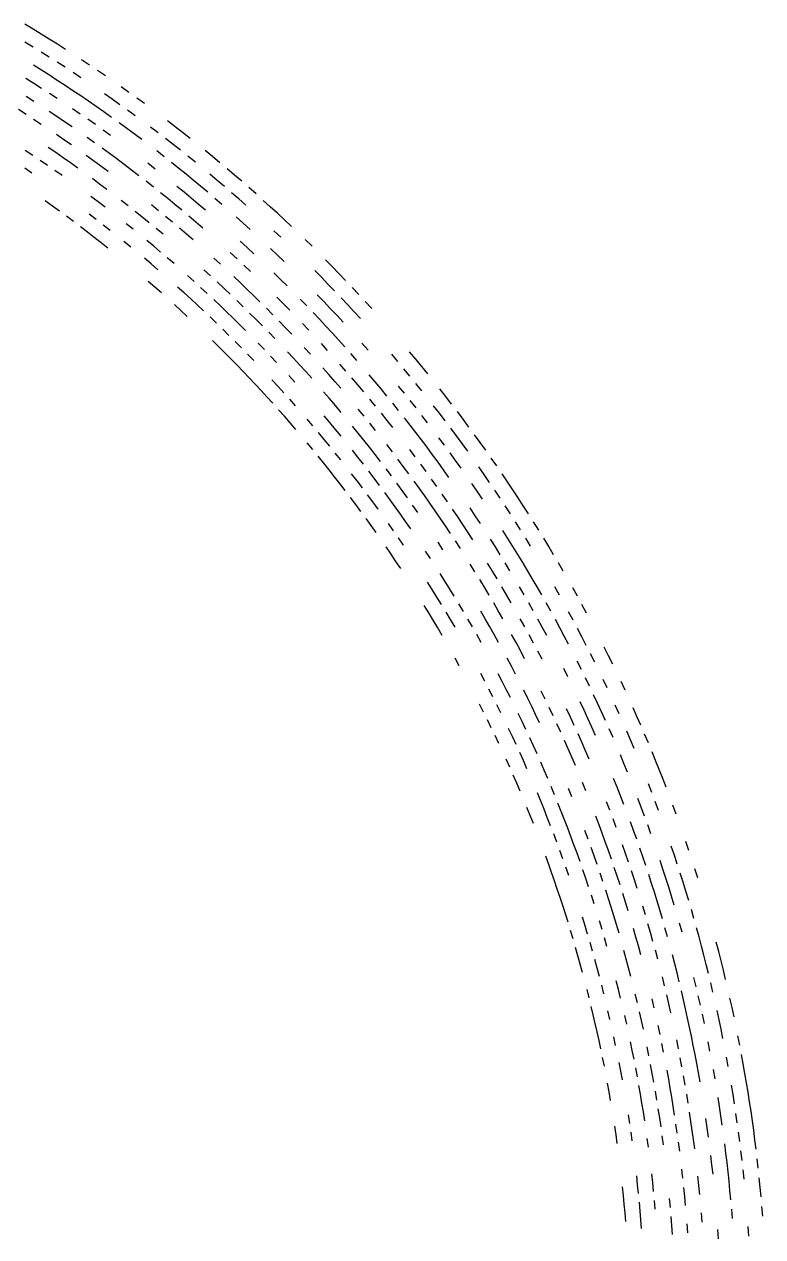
# Model space of a CAD drawing. Header units: metres. Extents: x -298 to 300, y -298 to 299.
# Drawn here: x 154 to 299.1, y 18.5 to 256.8 of the extents above; entities that cross this region are included whole.
import ezdxf

# ---------------------------------------------------------------- set-up
doc = ezdxf.new("R2010")
doc.units = ezdxf.units.M

msp = doc.modelspace()

# ---------------------------------------------------------------- linework, layer by layer
for p, q in [((155.7022, 255.87651, -692.8203), (154.08995, 256.84717, -692.8203)), ((157.30833, 254.8958, -692.8203), (155.7022, 255.87651, -692.8203)), ((155.7177, 252.36302, -692.8203), (154.12749, 253.33385, -692.8203)), ((158.90831, 253.90495, -692.8203), (157.30833, 254.8958, -692.8203)), ((160.502, 252.9041, -692.8203), (158.90831, 253.90495, -692.8203)), ((162.08946, 251.89323, -692.8203), (160.502, 252.9041, -692.8203)), ((158.87975, 250.39146, -692.8203), (157.3018, 251.38219, -692.8203)), ((157.3579, 247.81517, -692.8203), (155.79625, 248.79631, -692.8203)), ((162.01683, 248.38036, -692.8203), (160.45146, 249.39085, -692.8203)), ((166.81322, 248.80101, -692.8203), (165.2451, 249.84166, -692.8203)), ((155.84746, 245.23155, -692.8203), (154.30211, 246.20323, -692.8203)), ((158.91331, 246.8242, -692.8203), (157.3579, 247.81517, -692.8203)), ((160.46245, 245.82347, -692.8203), (158.91331, 246.8242, -692.8203)), ((162.00536, 244.81303, -692.8203), (160.46245, 245.82347, -692.8203)), ((165.12846, 246.32988, -692.8203), (163.57585, 247.35997, -692.8203)), ((169.9298, 246.69023, -692.8203), (168.3748, 247.75053, -692.8203)), ((157.38664, 244.2501, -692.8203), (155.84746, 245.23155, -692.8203)), ((160.44646, 242.25835, -692.8203), (158.91966, 243.25902, -692.8203)), ((163.54185, 243.7929, -692.8203), (162.00536, 244.81303, -692.8203)), ((165.07195, 242.76317, -692.8203), (163.54185, 243.7929, -692.8203)), ((171.27336, 242.11235, -692.8203), (169.74706, 243.1812, -692.8203)), ((174.5543, 243.45103, -692.8203), (173.01958, 244.54045, -692.8203)), ((155.85832, 241.67705, -692.8203), (154.33531, 242.64891, -692.8203)), ((166.5955, 241.72374, -692.8203), (165.07195, 242.76317, -692.8203)), ((168.1126, 240.67485, -692.8203), (166.5955, 241.72374, -692.8203)), ((172.7929, 241.03392, -692.8203), (171.27336, 242.11235, -692.8203)), ((177.60313, 241.24327, -692.8203), (176.0822, 242.35191, -692.8203)), ((154.32805, 239.10521, -692.8203), (152.82121, 240.06749, -692.8203)), ((160.39037, 238.70427, -692.8203), (158.88597, 239.7047, -692.8203)), ((161.8886, 237.69438, -692.8203), (160.39037, 238.70427, -692.8203)), ((164.98882, 239.1989, -692.8203), (163.48106, 240.2282, -692.8203)), ((169.62303, 239.61638, -692.8203), (168.1126, 240.67485, -692.8203)), ((171.12682, 238.54845, -692.8203), (169.62303, 239.61638, -692.8203)), ((175.81157, 238.8485, -692.8203), (174.30565, 239.9459, -692.8203)), ((157.32347, 237.15227, -692.8203), (155.82884, 238.1334, -692.8203)), ((163.38042, 236.6751, -692.8203), (161.8886, 237.69438, -692.8203)), ((167.98473, 237.11186, -692.8203), (166.49004, 238.16014, -692.8203)), ((170.95421, 234.98735, -692.8203), (169.47276, 236.0543, -692.8203)), ((174.11418, 236.38426, -692.8203), (172.62389, 237.47105, -692.8203)), ((175.59758, 235.2882, -692.8203), (174.11418, 236.38426, -692.8203)), ((180.28758, 235.4995, -692.8203), (178.8026, 236.62523, -692.8203)), ((183.61662, 236.71361, -692.8203), (182.12389, 237.86021, -692.8203)), ((185.10204, 235.55772, -692.8203), (183.61662, 236.71361, -692.8203)), ((161.77013, 234.15257, -692.8203), (160.29417, 235.16179, -692.8203)), ((163.23973, 233.13408, -692.8203), (161.77013, 234.15257, -692.8203)), ((167.81712, 233.56126, -692.8203), (166.34471, 234.6085, -692.8203)), ((177.07414, 234.18272, -692.8203), (175.59758, 235.2882, -692.8203)), ((183.23625, 233.2202, -692.8203), (181.76549, 234.36449, -692.8203)), ((186.58025, 234.39244, -692.8203), (185.10204, 235.55772, -692.8203)), ((155.64934, 231.08025, -692.8203), (154.19286, 232.05101, -692.8203)), ((160.15794, 231.63127, -692.8203), (158.69786, 232.63042, -692.8203)), ((161.61174, 230.62303, -692.8203), (160.15794, 231.63127, -692.8203)), ((170.74205, 231.43907, -692.8203), (169.28294, 232.50475, -692.8203)), ((172.1945, 230.36424, -692.8203), (170.74205, 231.43907, -692.8203)), ((181.46178, 230.81102, -692.8203), (180.00627, 231.94408, -692.8203)), ((184.69981, 232.0667, -692.8203), (183.23625, 233.2202, -692.8203)), ((190.97057, 230.84117, -692.8203), (189.51451, 232.0341, -692.8203)), ((158.54393, 229.11125, -692.8203), (157.09972, 230.10033, -692.8203)), ((163.05919, 229.60558, -692.8203), (161.61174, 230.62303, -692.8203)), ((164.50017, 228.57909, -692.8203), (163.05919, 229.60558, -692.8203)), ((167.60979, 230.02348, -692.8203), (166.15959, 231.0695, -692.8203)), ((169.05333, 228.96837, -692.8203), (167.60979, 230.02348, -692.8203)), ((170.49034, 227.90416, -692.8203), (169.05333, 228.96837, -692.8203)), ((173.64018, 229.28026, -692.8203), (172.1945, 230.36424, -692.8203)), ((175.07903, 228.18724, -692.8203), (173.64018, 229.28026, -692.8203)), ((179.69969, 228.39195, -692.8203), (178.25938, 229.51408, -692.8203)), ((184.3513, 228.51744, -692.8203), (182.91014, 229.66881, -692.8203)), ((187.60509, 229.73216, -692.8203), (186.15611, 230.90398, -692.8203)), ((192.41905, 229.63902, -692.8203), (190.97057, 230.84117, -692.8203)), ((155.49962, 227.57146, -692.8203), (154.06517, 228.54137, -692.8203)), ((161.41356, 227.10606, -692.8203), (159.98192, 228.11314, -692.8203)), ((168.78429, 225.44548, -692.8203), (167.36278, 226.49901, -692.8203)), ((176.51097, 227.08519, -692.8203), (175.07903, 228.18724, -692.8203)), ((185.78514, 227.3571, -692.8203), (184.3513, 228.51744, -692.8203)), ((187.21178, 226.18773, -692.8203), (185.78514, 227.3571, -692.8203)), ((191.90758, 226.16222, -692.8203), (190.48088, 227.36125, -692.8203)), ((195.29326, 227.20763, -692.8203), (193.85997, 228.4279, -692.8203)), ((196.71886, 225.97844, -692.8203), (195.29326, 227.20763, -692.8203)), ((170.19908, 224.38304, -692.8203), (168.78429, 225.44548, -692.8203)), ((179.35405, 224.85417, -692.8203), (177.93602, 225.97417, -692.8203)), ((185.38945, 223.8137, -692.8203), (183.97783, 224.97166, -692.8203)), ((188.63103, 225.00938, -692.8203), (187.21178, 226.18773, -692.8203)), ((190.0429, 223.82219, -692.8203), (188.63103, 225.00938, -692.8203)), ((193.3267, 224.95433, -692.8203), (191.90758, 226.16222, -692.8203)), ((199.54686, 223.49321, -692.8203), (198.13676, 224.74028, -692.8203)), ((159.51085, 221.11546, -692.8203), (158.1168, 222.11082, -692.8203)), ((168.47581, 221.93639, -692.8203), (167.0764, 222.98808, -692.8203)), ((169.86864, 220.87596, -692.8203), (168.47581, 221.93639, -692.8203)), ((174.40324, 221.14262, -692.8203), (173.00865, 222.23155, -692.8203)), ((182.16893, 222.58751, -692.8203), (180.765, 223.72527, -692.8203)), ((183.5656, 221.44096, -692.8203), (182.16893, 222.58751, -692.8203)), ((186.79381, 222.6469, -692.8203), (185.38945, 223.8137, -692.8203)), ((188.1909, 221.4713, -692.8203), (186.79381, 222.6469, -692.8203)), ((192.84404, 221.42119, -692.8203), (191.44725, 222.62608, -692.8203)), ((196.14207, 222.51176, -692.8203), (194.7382, 223.73747, -692.8203)), ((197.53825, 221.27727, -692.8203), (196.14207, 222.51176, -692.8203)), ((202.34343, 220.97258, -692.8203), (200.94908, 222.23729, -692.8203)), ((160.8986, 220.11143, -692.8203), (159.51085, 221.11546, -692.8203)), ((168.12816, 218.44157, -692.8203), (166.75072, 219.49107, -692.8203)), ((177.17186, 218.93852, -692.8203), (175.791, 220.0449, -692.8203)), ((180.3582, 220.20476, -692.8203), (178.96935, 221.33122, -692.8203)), ((184.95512, 220.28569, -692.8203), (183.5656, 221.44096, -692.8203)), ((189.58049, 220.28685, -692.8203), (188.1909, 221.4713, -692.8203)), ((203.72984, 219.69914, -692.8203), (202.34343, 220.97258, -692.8203)), ((205.10814, 218.41698, -692.8203), (203.72984, 219.69914, -692.8203)), ((163.65514, 218.07726, -692.8203), (162.28001, 219.09868, -692.8203)), ((166.38591, 216.00853, -692.8203), (165.02379, 217.04716, -692.8203)), ((170.86327, 216.31657, -692.8203), (169.49907, 217.38335, -692.8203)), ((175.37254, 216.54723, -692.8203), (174.00682, 217.64238, -692.8203)), ((178.5457, 217.82341, -692.8203), (177.17186, 218.93852, -692.8203)), ((183.11461, 217.92583, -692.8203), (181.73997, 219.06969, -692.8203)), ((187.71227, 217.9489, -692.8203), (186.33733, 219.12163, -692.8203)), ((189.07976, 216.76756, -692.8203), (187.71227, 217.9489, -692.8203)), ((196.98882, 217.75414, -692.8203), (195.61491, 218.98515, -692.8203)), ((198.35497, 216.51445, -692.8203), (196.98882, 217.75414, -692.8203)), ((206.47844, 217.1262, -692.8203), (205.10814, 218.41698, -692.8203)), ((167.74156, 214.96129, -692.8203), (166.38591, 216.00853, -692.8203)), ((169.09056, 213.90562, -692.8203), (167.74156, 214.96129, -692.8203)), ((181.27232, 215.56749, -692.8203), (179.91258, 216.69969, -692.8203)), ((185.84227, 215.61241, -692.8203), (184.48204, 216.77342, -692.8203)), ((187.19511, 214.44286, -692.8203), (185.84227, 215.61241, -692.8203)), ((204.40135, 214.97429, -692.8203), (203.0446, 216.25212, -692.8203)), ((210.54039, 213.20238, -692.8203), (209.19463, 214.51884, -692.8203)), ((170.43297, 212.84142, -692.8203), (169.09056, 213.90562, -692.8203)), ((174.91539, 213.06493, -692.8203), (173.57152, 214.15733, -692.8203)), ((179.42833, 213.2105, -692.8203), (178.08336, 214.33122, -692.8203)), ((180.76622, 212.08128, -692.8203), (179.42833, 213.2105, -692.8203)), ((197.75981, 212.99901, -692.8203), (196.4157, 214.23503, -692.8203)), ((199.09612, 211.75462, -692.8203), (197.75981, 212.99901, -692.8203)), ((203.74113, 211.47057, -692.8203), (202.40648, 212.74425, -692.8203)), ((178.90569, 209.73741, -692.8203), (177.58257, 210.85497, -692.8203)), ((180.22179, 208.61156, -692.8203), (178.90569, 209.73741, -692.8203)), ((183.42064, 209.79784, -692.8203), (182.09703, 210.94371, -692.8203)), ((192.53252, 209.68028, -692.8203), (191.20934, 210.88353, -692.8203)), ((195.8048, 210.73314, -692.8203), (194.47496, 211.9569, -692.8203)), ((205.06773, 210.18858, -692.8203), (203.74113, 211.47057, -692.8203)), ((214.5277, 209.20262, -692.8203), (213.20695, 210.5443, -692.8203)), ((187.348, 206.31041, -692.8203), (186.04619, 207.48112, -692.8203)), ((190.58836, 207.40514, -692.8203), (189.27953, 208.59618, -692.8203)), ((198.44127, 208.2606, -692.8203), (197.12688, 209.50102, -692.8203)), ((204.36247, 206.69347, -692.8203), (203.05785, 207.97118, -692.8203)), ((212.37114, 207.13042, -692.8203), (211.06346, 208.4586, -692.8203)), ((215.84001, 207.85277, -692.8203), (214.5277, 209.20262, -692.8203)), ((217.14384, 206.49461, -692.8203), (215.84001, 207.85277, -692.8203)), ((179.6392, 205.15862, -692.8203), (178.34477, 206.28087, -692.8203)), ((180.92656, 204.02824, -692.8203), (179.6392, 205.15862, -692.8203)), ((185.41478, 204.02611, -692.8203), (184.1273, 205.18474, -692.8203)), ((189.92955, 203.94456, -692.8203), (188.64244, 205.13152, -692.8203)), ((193.18333, 204.99846, -692.8203), (191.88963, 206.20592, -692.8203)), ((194.46953, 203.78294, -692.8203), (193.18333, 204.99846, -692.8203)), ((196.45622, 206.02098, -692.8203), (195.15599, 207.24901, -692.8203)), ((197.74876, 204.78484, -692.8203), (196.45622, 206.02098, -692.8203)), ((205.6591, 205.40758, -692.8203), (204.36247, 206.69347, -692.8203)), ((213.67052, 205.79411, -692.8203), (212.37114, 207.13042, -692.8203)), ((214.96141, 204.44963, -692.8203), (213.67052, 205.79411, -692.8203)), ((219.72575, 203.75389, -692.8203), (218.43907, 205.12828, -692.8203)), ((186.69493, 202.85942, -692.8203), (185.41478, 204.02611, -692.8203)), ((187.96776, 201.68474, -692.8203), (186.69493, 202.85942, -692.8203)), ((192.48119, 201.54637, -692.8203), (191.20909, 202.7495, -692.8203)), ((199.03343, 203.54063, -692.8203), (197.74876, 204.78484, -692.8203)), ((200.31041, 202.28831, -692.8203), (199.03343, 203.54063, -692.8203)), ((204.89488, 201.93584, -692.8203), (203.6201, 203.21703, -692.8203)), ((209.50023, 201.50139, -692.8203), (208.22801, 202.81151, -692.8203)), ((212.85625, 202.32341, -692.8203), (211.57884, 203.65459, -692.8203)), ((217.51787, 201.73643, -692.8203), (216.24388, 203.09703, -692.8203)), ((184.74571, 200.58885, -692.8203), (183.47984, 201.74327, -692.8203)), ((186.00426, 199.42638, -692.8203), (184.74571, 200.58885, -692.8203)), ((189.23314, 200.502, -692.8203), (187.96776, 201.68474, -692.8203)), ((193.74565, 200.33531, -692.8203), (192.48119, 201.54637, -692.8203)), ((195.00249, 199.11632, -692.8203), (193.74565, 200.33531, -692.8203)), ((197.01878, 201.32768, -692.8203), (195.74803, 202.55931, -692.8203)), ((202.8405, 199.75969, -692.8203), (201.57939, 201.028, -692.8203)), ((206.16167, 200.64671, -692.8203), (204.89488, 201.93584, -692.8203)), ((212.01988, 198.85728, -692.8203), (210.7642, 200.18333, -692.8203)), ((214.12535, 200.98418, -692.8203), (212.85625, 202.32341, -692.8203)), ((215.38597, 199.63701, -692.8203), (214.12535, 200.98418, -692.8203)), ((218.78331, 200.36778, -692.8203), (217.51787, 201.73643, -692.8203)), ((220.04008, 198.99126, -692.8203), (218.78331, 200.36778, -692.8203)), ((222.27306, 200.98088, -692.8203), (221.00377, 202.37138, -692.8203)), ((191.74162, 198.11284, -692.8203), (190.49113, 199.31139, -692.8203)), ((196.2517, 197.88939, -692.8203), (195.00249, 199.11632, -692.8203)), ((197.49315, 196.65465, -692.8203), (196.2517, 197.88939, -692.8203)), ((199.5371, 198.84056, -692.8203), (198.28185, 200.08806, -692.8203)), ((200.78453, 197.58513, -692.8203), (199.5371, 198.84056, -692.8203)), ((205.33873, 197.19945, -692.8203), (204.09361, 198.4835, -692.8203)), ((209.91307, 196.7318, -692.8203), (208.67076, 198.04466, -692.8203)), ((213.2672, 197.52342, -692.8203), (212.01988, 198.85728, -692.8203)), ((216.6381, 198.28197, -692.8203), (215.38597, 199.63701, -692.8203)), ((194.2199, 195.6923, -692.8203), (192.98454, 196.90648, -692.8203)), ((203.25554, 195.05089, -692.8203), (202.02403, 196.32188, -692.8203)), ((206.57573, 195.90758, -692.8203), (205.33873, 197.19945, -692.8203)), ((214.50609, 196.18169, -692.8203), (213.2672, 197.52342, -692.8203)), ((215.73662, 194.83214, -692.8203), (214.50609, 196.18169, -692.8203)), ((192.18651, 193.49675, -692.8203), (190.96495, 194.69823, -692.8203)), ((193.40044, 192.28764, -692.8203), (192.18651, 193.49675, -692.8203)), ((196.66765, 193.2407, -692.8203), (195.44762, 194.47032, -692.8203)), ((201.17076, 192.90392, -692.8203), (199.95274, 194.16185, -692.8203)), ((210.23778, 191.98564, -692.8203), (209.02531, 193.30064, -692.8203)), ((213.59007, 192.74675, -692.8203), (212.37273, 194.08281, -692.8203)), ((216.9586, 193.47496, -692.8203), (215.73662, 194.83214, -692.8203)), ((221.56102, 192.78362, -692.8203), (220.34325, 194.16978, -692.8203)), ((194.6068, 191.0709, -692.8203), (193.40044, 192.28764, -692.8203)), ((195.80547, 189.8466, -692.8203), (194.6068, 191.0709, -692.8203)), ((199.08446, 190.75853, -692.8203), (197.87993, 192.0034, -692.8203)), ((203.58305, 190.3651, -692.8203), (202.3809, 191.63829, -692.8203)), ((206.90202, 191.1917, -692.8203), (205.69463, 192.4857, -692.8203)), ((208.1013, 189.89012, -692.8203), (206.90202, 191.1917, -692.8203)), ((219.37694, 190.7376, -692.8203), (218.17204, 192.11009, -692.8203)), ((227.39726, 190.56828, -692.8203), (226.19316, 191.99132, -692.8203)), ((230.91057, 191.02739, -692.8203), (229.70354, 192.47252, -692.8203)), ((232.1085, 189.57475, -692.8203), (230.91057, 191.02739, -692.8203)), ((196.99644, 188.61479, -692.8203), (195.80547, 189.8466, -692.8203)), ((198.17973, 187.37547, -692.8203), (196.99644, 188.61479, -692.8203)), ((209.2924, 188.58092, -692.8203), (208.1013, 189.89012, -692.8203)), ((210.47527, 187.26433, -692.8203), (209.2924, 188.58092, -692.8203)), ((213.82542, 187.99522, -692.8203), (212.63792, 189.33287, -692.8203)), ((217.19151, 188.69304, -692.8203), (215.9995, 190.0518, -692.8203)), ((229.77855, 187.69963, -692.8203), (228.59239, 189.13768, -692.8203)), ((233.29735, 188.11455, -692.8203), (232.1085, 189.57475, -692.8203)), ((199.35515, 186.12877, -692.8203), (198.17973, 187.37547, -692.8203)), ((200.52281, 184.87474, -692.8203), (199.35515, 186.12877, -692.8203)), ((203.82365, 185.7039, -692.8203), (202.65074, 186.97874, -692.8203)), ((207.14122, 186.50047, -692.8203), (205.96324, 187.79619, -692.8203)), ((215.0045, 186.65013, -692.8203), (213.82542, 187.99522, -692.8203)), ((216.17516, 185.29759, -692.8203), (215.0045, 186.65013, -692.8203)), ((219.54979, 185.95305, -692.8203), (218.37492, 187.32677, -692.8203)), ((220.71593, 184.57195, -692.8203), (219.54979, 185.95305, -692.8203)), ((222.93956, 186.575, -692.8203), (221.76073, 187.97002, -692.8203)), ((224.1096, 185.17259, -692.8203), (222.93956, 186.575, -692.8203)), ((232.12364, 184.8012, -692.8203), (230.95561, 186.25407, -692.8203)), ((201.68248, 183.61333, -692.8203), (200.52281, 184.87474, -692.8203)), ((202.83427, 182.34459, -692.8203), (201.68248, 183.61333, -692.8203)), ((204.98851, 184.42174, -692.8203), (203.82365, 185.7039, -692.8203)), ((213.97392, 183.27019, -692.8203), (212.81602, 184.60893, -692.8203)), ((225.27086, 183.76286, -692.8203), (224.1096, 185.17259, -692.8203)), ((228.68285, 184.30815, -692.8203), (227.51811, 185.7393, -692.8203)), ((236.80846, 183.68956, -692.8203), (235.64732, 185.17192, -692.8203)), ((237.96019, 182.19994, -692.8203), (236.80846, 183.68956, -692.8203)), ((207.29405, 181.8355, -692.8203), (206.14537, 183.13225, -692.8203)), ((215.12334, 181.92424, -692.8203), (213.97392, 183.27019, -692.8203)), ((216.26433, 180.57103, -692.8203), (215.12334, 181.92424, -692.8203)), ((220.7722, 179.81474, -692.8203), (219.63585, 181.19627, -692.8203)), ((223.02226, 181.78795, -692.8203), (221.87346, 183.18358, -692.8203)), ((227.56664, 180.92162, -692.8203), (226.4232, 182.34587, -692.8203)), ((230.98528, 181.42393, -692.8203), (229.83855, 182.86967, -692.8203)), ((235.57262, 180.39879, -692.8203), (234.43211, 181.87346, -692.8203)), ((205.11388, 179.78563, -692.8203), (203.97807, 181.06871, -692.8203)), ((206.24156, 178.4954, -692.8203), (205.11388, 179.78563, -692.8203)), ((210.69102, 177.90227, -692.8203), (209.56688, 179.22044, -692.8203)), ((214.0363, 178.57317, -692.8203), (212.90794, 179.9124, -692.8203)), ((225.29344, 178.97508, -692.8203), (224.16222, 180.38512, -692.8203)), ((226.4157, 177.55803, -692.8203), (225.29344, 178.97508, -692.8203)), ((229.82658, 178.05168, -692.8203), (228.70116, 179.49022, -692.8203)), ((233.25133, 178.51097, -692.8203), (232.12285, 179.97105, -692.8203)), ((236.70372, 178.91692, -692.8203), (235.57262, 180.39879, -692.8203)), ((240.23558, 179.19902, -692.8203), (239.10265, 180.70305, -692.8203)), ((241.35918, 177.68791, -692.8203), (240.23558, 179.19902, -692.8203)), ((207.36113, 177.1981, -692.8203), (206.24156, 178.4954, -692.8203)), ((212.91423, 175.24474, -692.8203), (211.80675, 176.57701, -692.8203)), ((215.15623, 177.22691, -692.8203), (214.0363, 178.57317, -692.8203)), ((216.26775, 175.87352, -692.8203), (215.15623, 177.22691, -692.8203)), ((219.63597, 176.4688, -692.8203), (218.52074, 177.84325, -692.8203)), ((220.74266, 175.08733, -692.8203), (219.63597, 176.4688, -692.8203)), ((223.01878, 177.03032, -692.8203), (221.89989, 178.42607, -692.8203)), ((230.94304, 176.60612, -692.8203), (229.82658, 178.05168, -692.8203)), ((232.0504, 175.15355, -692.8203), (230.94304, 176.60612, -692.8203)), ((238.93803, 175.93199, -692.8203), (237.82555, 177.42796, -692.8203)), ((210.67076, 173.26439, -692.8203), (209.57579, 174.5825, -692.8203)), ((214.01329, 173.90556, -692.8203), (212.91423, 175.24474, -692.8203)), ((221.84062, 173.6989, -692.8203), (220.74266, 175.08733, -692.8203)), ((226.32262, 172.80125, -692.8203), (225.23021, 174.21788, -692.8203)), ((233.1486, 173.69402, -692.8203), (232.0504, 175.15355, -692.8203)), ((236.58134, 174.08861, -692.8203), (235.48058, 175.56975, -692.8203)), ((240.04112, 174.42906, -692.8203), (238.93803, 175.93199, -692.8203)), ((241.13475, 172.91917, -692.8203), (240.04112, 174.42906, -692.8203)), ((243.57762, 174.64458, -692.8203), (242.47319, 176.16972, -692.8203)), ((244.67253, 173.11247, -692.8203), (243.57762, 174.64458, -692.8203)), ((212.8358, 170.6074, -692.8203), (211.75743, 171.93932, -692.8203)), ((216.18614, 171.20653, -692.8203), (215.10399, 172.55943, -692.8203)), ((219.55095, 171.77196, -692.8203), (218.46513, 173.14604, -692.8203)), ((220.62816, 170.3911, -692.8203), (219.55095, 171.77196, -692.8203)), ((222.92986, 172.30357, -692.8203), (221.84062, 173.6989, -692.8203)), ((224.01036, 170.90147, -692.8203), (222.92986, 172.30357, -692.8203)), ((230.81535, 171.81981, -692.8203), (229.72899, 173.26476, -692.8203)), ((234.2376, 172.22758, -692.8203), (233.1486, 173.69402, -692.8203)), ((235.31737, 170.75438, -692.8203), (234.2376, 172.22758, -692.8203)), ((238.75487, 171.10576, -692.8203), (237.67278, 172.60063, -692.8203)), ((213.90575, 169.26878, -692.8203), (212.8358, 170.6074, -692.8203)), ((214.96727, 167.92339, -692.8203), (213.90575, 169.26878, -692.8203)), ((226.14476, 168.07689, -692.8203), (225.08195, 169.49254, -692.8203)), ((228.4807, 169.9475, -692.8203), (227.40617, 171.37773, -692.8203)), ((229.54631, 168.51048, -692.8203), (228.4807, 169.9475, -692.8203)), ((232.9608, 168.90965, -692.8203), (231.89262, 170.36815, -692.8203)), ((236.38792, 169.27434, -692.8203), (235.31737, 170.75438, -692.8203)), ((237.4492, 167.78758, -692.8203), (236.38792, 169.27434, -692.8203)), ((239.82756, 169.60417, -692.8203), (238.75487, 171.10576, -692.8203)), ((244.35838, 168.34862, -692.8203), (243.29344, 169.87889, -692.8203)), ((246.83336, 170.02782, -692.8203), (245.7578, 171.57353, -692.8203)), ((216.02037, 166.5714, -692.8203), (214.96727, 167.92339, -692.8203)), ((219.38145, 167.10722, -692.8203), (218.32494, 168.48033, -692.8203)), ((220.42937, 165.72746, -692.8203), (219.38145, 167.10722, -692.8203)), ((222.75633, 167.60912, -692.8203), (221.69664, 169.0034, -692.8203)), ((223.80736, 166.20811, -692.8203), (222.75633, 167.60912, -692.8203)), ((231.65031, 165.61644, -692.8203), (230.60289, 167.06676, -692.8203)), ((235.06956, 165.9727, -692.8203), (234.01982, 167.44444, -692.8203)), ((245.4138, 166.81169, -692.8203), (244.35838, 168.34862, -692.8203)), ((248.9553, 166.91612, -692.8203), (247.89922, 168.47527, -692.8203)), ((250.00157, 165.35033, -692.8203), (248.9553, 166.91612, -692.8203)), ((217.06493, 165.21275, -692.8203), (216.02037, 166.5714, -692.8203)), ((225.88286, 163.3864, -692.8203), (224.84953, 164.80052, -692.8203)), ((228.24352, 165.2257, -692.8203), (227.1986, 166.65459, -692.8203)), ((229.27946, 163.7902, -692.8203), (228.24352, 165.2257, -692.8203)), ((232.68864, 164.15953, -692.8203), (231.65031, 165.61644, -692.8203)), ((237.14134, 163.00938, -692.8203), (236.11009, 164.49431, -692.8203)), ((242.98875, 165.05919, -692.8203), (241.94456, 166.5808, -692.8203)), ((244.02342, 163.53099, -692.8203), (242.98875, 165.05919, -692.8203)), ((247.49547, 163.718, -692.8203), (246.45946, 165.26811, -692.8203)), ((251.03795, 163.77794, -692.8203), (250.00157, 165.35033, -692.8203)), ((219.12846, 162.47594, -692.8203), (218.101, 163.84758, -692.8203)), ((220.14726, 161.09782, -692.8203), (219.12846, 162.47594, -692.8203)), ((222.49913, 162.94829, -692.8203), (221.46861, 164.34111, -692.8203)), ((223.52086, 161.54893, -692.8203), (222.49913, 162.94829, -692.8203)), ((226.90733, 161.9658, -692.8203), (225.88286, 163.3864, -692.8203)), ((231.3242, 160.89989, -692.8203), (230.30638, 162.34825, -692.8203)), ((233.71788, 162.69615, -692.8203), (232.68864, 164.15953, -692.8203)), ((234.73778, 161.2263, -692.8203), (233.71788, 162.69615, -692.8203)), ((249.53813, 160.59837, -692.8203), (248.52171, 162.16142, -692.8203)), ((252.0645, 162.19908, -692.8203), (251.03795, 163.77794, -692.8203)), ((253.0811, 160.61382, -692.8203), (252.0645, 162.19908, -692.8203)), ((222.15892, 158.3225, -692.8203), (221.15746, 159.7133, -692.8203)), ((227.92278, 160.5388, -692.8203), (226.90733, 161.9658, -692.8203)), ((228.9293, 159.1054, -692.8203), (227.92278, 160.5388, -692.8203)), ((235.74852, 159.75005, -692.8203), (234.73778, 161.2263, -692.8203)), ((236.74998, 158.2675, -692.8203), (235.74852, 159.75005, -692.8203)), ((239.1757, 160.02019, -692.8203), (238.1632, 161.51799, -692.8203)), ((240.17882, 158.5161, -692.8203), (239.1757, 160.02019, -692.8203)), ((242.61418, 160.25536, -692.8203), (241.60014, 161.77477, -692.8203)), ((243.6187, 158.7296, -692.8203), (242.61418, 160.25536, -692.8203)), ((223.1516, 156.9254, -692.8203), (222.15892, 158.3225, -692.8203)), ((226.53307, 157.31285, -692.8203), (225.53783, 158.73119, -692.8203)), ((229.92686, 157.66576, -692.8203), (228.9293, 159.1054, -692.8203)), ((237.74211, 156.77861, -692.8203), (236.74998, 158.2675, -692.8203)), ((241.17241, 157.00566, -692.8203), (240.17882, 158.5161, -692.8203)), ((249.05174, 155.79405, -692.8203), (248.06554, 157.35405, -692.8203)), ((251.54149, 157.45323, -692.8203), (250.54472, 159.02898, -692.8203)), ((255.08434, 157.42418, -692.8203), (254.08775, 159.02214, -692.8203)), ((228.49669, 154.45738, -692.8203), (227.5194, 155.88817, -692.8203)), ((236.27605, 153.56334, -692.8203), (235.30412, 155.04308, -692.8203)), ((239.69823, 153.78233, -692.8203), (238.72484, 155.28355, -692.8203)), ((242.15654, 155.489, -692.8203), (241.17241, 157.00566, -692.8203)), ((246.57445, 154.11485, -692.8203), (245.59886, 155.65929, -692.8203)), ((250.02812, 154.22789, -692.8203), (249.05174, 155.79405, -692.8203)), ((253.50523, 154.28313, -692.8203), (252.5283, 155.87126, -692.8203)), ((257.04742, 154.20958, -692.8203), (256.07092, 155.81993, -692.8203)), ((226.07683, 152.69688, -692.8203), (225.11058, 154.11253, -692.8203)), ((227.03416, 151.27525, -692.8203), (226.07683, 152.69688, -692.8203)), ((233.82591, 151.84496, -692.8203), (232.86485, 153.30931, -692.8203)), ((247.54039, 152.56425, -692.8203), (246.57445, 154.11485, -692.8203)), ((250.99461, 152.65562, -692.8203), (250.02812, 154.22789, -692.8203)), ((251.95128, 151.07726, -692.8203), (250.99461, 152.65562, -692.8203)), ((258.0138, 152.593, -692.8203), (257.04742, 154.20958, -692.8203)), ((227.98253, 149.84752, -692.8203), (227.03416, 151.27525, -692.8203)), ((242.56145, 149.24223, -692.8203), (241.61656, 150.76158, -692.8203)), ((245.99724, 149.36131, -692.8203), (245.0515, 150.90227, -692.8203)), ((249.44286, 149.44499, -692.8203), (248.4965, 151.00761, -692.8203)), ((252.89806, 149.4929, -692.8203), (251.95128, 151.07726, -692.8203)), ((259.91595, 149.3419, -692.8203), (258.96997, 150.97044, -692.8203)), ((236.65367, 147.41594, -692.8203), (235.72038, 148.89824, -692.8203)), ((246.93333, 147.81444, -692.8203), (245.99724, 149.36131, -692.8203)), ((253.83476, 147.90263, -692.8203), (252.89806, 149.4929, -692.8203)), ((254.76152, 146.30644, -692.8203), (253.83476, 147.90263, -692.8203)), ((234.1704, 145.74596, -692.8203), (233.24767, 147.21269, -692.8203)), ((235.08397, 144.27348, -692.8203), (234.1704, 145.74596, -692.8203)), ((237.57768, 145.92784, -692.8203), (236.65367, 147.41594, -692.8203)), ((238.4923, 144.43394, -692.8203), (237.57768, 145.92784, -692.8203)), ((244.42259, 146.18578, -692.8203), (243.49681, 147.7169, -692.8203)), ((245.33873, 144.64885, -692.8203), (244.42259, 146.18578, -692.8203)), ((248.77617, 144.70311, -692.8203), (247.8596, 146.2617, -692.8203)), ((252.22276, 144.72179, -692.8203), (251.30602, 146.30199, -692.8203)), ((255.67827, 144.70451, -692.8203), (254.76152, 146.30644, -692.8203)), ((259.15546, 144.62779, -692.8203), (258.239, 146.25175, -692.8203)), ((262.69232, 144.42088, -692.8203), (261.77716, 146.06706, -692.8203)), ((235.98827, 142.79527, -692.8203), (235.08397, 144.27348, -692.8203)), ((247.14195, 141.55772, -692.8203), (246.24522, 143.10612, -692.8203)), ((249.68297, 143.13878, -692.8203), (248.77617, 144.70311, -692.8203)), ((254.02641, 141.54411, -692.8203), (253.12956, 143.13579, -692.8203)), ((257.48145, 141.48338, -692.8203), (256.58496, 143.09679, -692.8203)), ((233.48302, 141.15855, -692.8203), (232.58904, 142.62108, -692.8203)), ((234.36772, 139.69048, -692.8203), (233.48302, 141.15855, -692.8203)), ((237.7689, 139.82188, -692.8203), (236.88322, 141.31139, -692.8203)), ((240.29338, 141.42894, -692.8203), (239.39757, 142.93425, -692.8203)), ((244.59984, 139.97868, -692.8203), (243.71306, 141.5111, -692.8203)), ((248.02904, 140.00377, -692.8203), (247.14195, 141.55772, -692.8203)), ((261.8432, 139.72179, -692.8203), (260.95752, 141.36278, -692.8203)), ((264.49158, 141.11143, -692.8203), (263.5971, 142.76903, -692.8203)), ((235.24327, 138.21678, -692.8203), (234.36772, 139.69048, -692.8203)), ((238.64519, 138.32689, -692.8203), (237.7689, 139.82188, -692.8203)), ((242.05656, 138.40154, -692.8203), (241.17973, 139.91801, -692.8203)), ((245.47704, 138.44066, -692.8203), (244.59984, 139.97868, -692.8203)), ((246.34453, 136.8972, -692.8203), (245.47704, 138.44066, -692.8203)), ((252.3441, 138.41203, -692.8203), (251.4669, 139.99321, -692.8203)), ((255.79002, 138.34404, -692.8203), (254.91325, 139.94688, -692.8203)), ((256.65674, 136.7357, -692.8203), (255.79002, 138.34404, -692.8203)), ((259.24408, 138.23985, -692.8203), (258.36786, 139.86443, -692.8203)), ((260.11005, 136.60979, -692.8203), (259.24408, 138.23985, -692.8203)), ((236.10954, 136.73766, -692.8203), (235.24327, 138.21678, -692.8203)), ((243.7816, 135.35216, -692.8203), (242.92387, 136.8795, -692.8203)), ((247.20232, 135.34825, -692.8203), (246.34453, 136.8972, -692.8203)), ((250.6314, 135.3087, -692.8203), (249.77379, 136.87914, -692.8203)), ((254.06847, 135.23326, -692.8203), (253.21129, 136.82536, -692.8203)), ((260.96582, 134.97435, -692.8203), (260.11005, 136.60979, -692.8203)), ((263.5835, 136.4232, -692.8203), (262.7185, 138.07524, -692.8203)), ((264.43805, 134.7658, -692.8203), (263.5835, 136.4232, -692.8203)), ((251.47911, 133.73277, -692.8203), (250.6314, 135.3087, -692.8203)), ((252.31694, 132.1516, -692.8203), (251.47911, 133.73277, -692.8203)), ((255.75285, 132.033, -692.8203), (254.9157, 133.63579, -692.8203)), ((268.80652, 132.74083, -692.8203), (267.9646, 134.42577, -692.8203)), ((239.48125, 130.76738, -692.8203), (238.65239, 132.26787, -692.8203)), ((249.71715, 130.66948, -692.8203), (248.88866, 132.23436, -692.8203)), ((263.4712, 130.036, -692.8203), (262.64642, 131.68736, -692.8203)), ((266.1159, 131.43492, -692.8203), (265.28223, 133.10301, -692.8203)), ((269.63788, 131.05064, -692.8203), (268.80652, 132.74083, -692.8203)), ((244.5142, 127.71111, -692.8203), (243.70439, 129.24333, -692.8203)), ((247.92558, 127.63561, -692.8203), (247.1162, 129.18932, -692.8203)), ((250.53575, 129.09941, -692.8203), (249.71715, 130.66948, -692.8203)), ((260.83795, 128.61388, -692.8203), (260.02216, 130.2487, -692.8203)), ((248.7252, 126.076836, -692.8203), (247.92558, 127.63561, -692.8203)), ((265.0896, 126.71789, -692.8203), (264.28564, 128.3795, -692.8203)), ((268.55396, 126.39965, -692.8203), (267.75183, 128.08324, -692.8203)), ((272.06805, 125.94909, -692.8203), (271.26868, 127.65472, -692.8203)), ((246.10484, 124.63146, -692.8203), (245.31432, 126.17382, -692.8203)), ((249.515, 124.513054, -692.8203), (248.7252, 126.076836, -692.8203)), ((252.9323, 124.358696, -692.8203), (252.14336, 125.94396, -692.8203)), ((253.71123, 122.768486, -692.8203), (252.9323, 124.358696, -692.8203)), ((256.35632, 124.16827, -692.8203), (255.56853, 125.77508, -692.8203)), ((266.66626, 123.37957, -692.8203), (265.88318, 125.0512, -692.8203)), ((244.25517, 121.65734, -692.8203), (243.48338, 123.1881, -692.8203)), ((247.65666, 121.532036, -692.8203), (246.8856, 123.08416, -692.8203)), ((254.48021, 121.17339, -692.8203), (253.71123, 122.768486, -692.8203)), ((257.9016, 120.93993, -692.8203), (257.13403, 122.55657, -692.8203)), ((261.32904, 120.67028, -692.8203), (260.5631, 122.308464, -692.8203)), ((263.99805, 122.02404, -692.8203), (263.22357, 123.67895, -692.8203)), ((264.7622, 120.36431, -692.8203), (263.99805, 122.02404, -692.8203)), ((267.43884, 121.70306, -692.8203), (266.66626, 123.37957, -692.8203)), ((268.2008, 120.02166, -692.8203), (267.43884, 121.70306, -692.8203)), ((270.89673, 121.31921, -692.8203), (270.12646, 123.01757, -692.8203)), ((274.40173, 120.80242, -692.8203), (273.63458, 122.52288, -692.8203)), ((245.76982, 118.58129, -692.8203), (245.01732, 120.1217, -692.8203)), ((251.82536, 119.79229, -692.8203), (251.06511, 121.37072, -692.8203)), ((252.57567, 118.2091, -692.8203), (251.82536, 119.79229, -692.8203)), ((255.23912, 119.57354, -692.8203), (254.48021, 121.17339, -692.8203)), ((259.40625, 117.692375, -692.8203), (258.65906, 119.318535, -692.8203)), ((262.08472, 119.027336, -692.8203), (261.32904, 120.67028, -692.8203)), ((265.51587, 118.69976, -692.8203), (264.7622, 120.36431, -692.8203)), ((275.15796, 119.0772, -692.8203), (274.40173, 120.80242, -692.8203)), ((247.24571, 115.48644, -692.8203), (246.51262, 117.03619, -692.8203)), ((249.91118, 116.84673, -692.8203), (249.16948, 118.41326, -692.8203)), ((250.64305, 115.27563, -692.8203), (249.91118, 116.84673, -692.8203)), ((263.56494, 115.72729, -692.8203), (262.83002, 117.37963, -692.8203)), ((266.25903, 117.03051, -692.8203), (265.51587, 118.69976, -692.8203)), ((269.6931, 116.64471, -692.8203), (268.95227, 118.33556, -692.8203)), ((273.14337, 116.195244, -692.8203), (272.4052, 117.90795, -692.8203)), ((276.63794, 115.6126, -692.8203), (275.90344, 117.34722, -692.8203)), ((254.04637, 115.02868, -692.8203), (253.31602, 116.62121, -692.8203)), ((254.76671, 113.43157, -692.8203), (254.04637, 115.02868, -692.8203)), ((260.86993, 114.42614, -692.8203), (260.1432, 116.06158, -692.8203)), ((261.58643, 112.786125, -692.8203), (260.86993, 114.42614, -692.8203)), ((264.28955, 114.070305, -692.8203), (263.56494, 115.72729, -692.8203)), ((273.87073, 114.47796, -692.8203), (273.14337, 116.195244, -692.8203)), ((249.3864, 110.80984, -692.8203), (248.6826, 112.37316, -692.8203)), ((252.07701, 112.11968, -692.8203), (251.36497, 113.69994, -692.8203)), ((252.77916, 110.534996, -692.8203), (252.07701, 112.11968, -692.8203)), ((262.29248, 111.141655, -692.8203), (261.58643, 112.786125, -692.8203)), ((265.00366, 112.40887, -692.8203), (264.28955, 114.070305, -692.8203)), ((271.8518, 111.54458, -692.8203), (271.14294, 113.24914, -692.8203)), ((278.07434, 112.12957, -692.8203), (277.36163, 113.873344, -692.8203)), ((278.77612, 110.38134, -692.8203), (278.07434, 112.12957, -692.8203)), ((256.17725, 110.22393, -692.8203), (255.47704, 111.82998, -692.8203)), ((256.86743, 108.61346, -692.8203), (256.17725, 110.22393, -692.8203)), ((272.54993, 109.83556, -692.8203), (271.8518, 111.54458, -692.8203)), ((279.46686, 108.628716, -692.8203), (278.77612, 110.38134, -692.8203)), ((250.76445, 107.669975, -692.8203), (250.08037, 109.24206, -692.8203)), ((251.43864, 106.09356, -692.8203), (250.76445, 107.669975, -692.8203)), ((264.34875, 106.18194, -692.8203), (263.6737, 107.8395, -692.8203)), ((270.49683, 106.91961, -692.8203), (269.81702, 108.615776, -692.8203)), ((277.3452, 105.824486, -692.8203), (276.67206, 107.563896, -692.8203)), ((280.1466, 106.87176, -692.8203), (279.46686, 108.628716, -692.8203)), ((255.48778, 104.152885, -692.8203), (254.82567, 105.75478, -692.8203)), ((258.21735, 105.37966, -692.8203), (257.5475, 106.99871, -692.8203)), ((261.61334, 104.96813, -692.8203), (260.94598, 106.60854, -692.8203)), ((271.16602, 105.21917, -692.8203), (270.49683, 106.91961, -692.8203)), ((271.82446, 103.51455, -692.8203), (271.16602, 105.21917, -692.8203)), ((253.40172, 101.33929, -692.8203), (252.75731, 102.928185, -692.8203)), ((256.13977, 102.54684, -692.8203), (255.48778, 104.152885, -692.8203)), ((256.78174, 100.9367, -692.8203), (256.13977, 102.54684, -692.8203)), ((259.5265, 102.12908, -692.8203), (258.877, 103.75643, -692.8203)), ((269.06824, 102.34832, -692.8203), (268.41724, 104.03564, -692.8203)), ((275.23486, 102.956535, -692.8203), (274.57983, 104.68261, -692.8203)), ((275.87903, 101.22637, -692.8203), (275.23486, 102.956535, -692.8203)), ((278.65857, 102.33315, -692.8203), (278.00732, 104.080894, -692.8203)), ((282.1195, 101.575676, -692.8203), (281.47296, 103.345146, -692.8203)), ((254.03612, 99.74639, -692.8203), (253.40172, 101.33929, -692.8203)), ((257.41357, 99.32256, -692.8203), (256.78174, 100.9367, -692.8203)), ((260.16577, 100.49767, -692.8203), (259.5265, 102.12908, -692.8203)), ((260.7948, 98.862236, -692.8203), (260.16577, 100.49767, -692.8203)), ((266.94446, 99.510124, -692.8203), (266.31128, 101.1842, -692.8203)), ((270.33856, 98.96151, -692.8203), (269.70874, 100.65691, -692.8203)), ((273.73535, 98.37621, -692.8203), (273.10913, 100.09301, -692.8203)), ((261.4135, 97.22289, -692.8203), (260.7948, 98.862236, -692.8203)), ((264.79492, 96.70483, -692.8203), (264.17944, 98.36547, -692.8203)), ((267.56714, 97.832115, -692.8203), (266.94446, 99.510124, -692.8203)), ((268.17932, 96.1502, -692.8203), (267.56714, 97.832115, -692.8203)), ((274.35083, 96.65554, -692.8203), (273.73535, 98.37621, -692.8203)), ((277.13464, 97.75402, -692.8203), (276.51227, 99.49218, -692.8203)), ((258.64673, 96.08245, -692.8203), (258.03528, 97.70443, -692.8203)), ((262.0219, 95.57964, -692.8203), (261.4135, 97.22289, -692.8203)), ((262.62, 93.93261, -692.8203), (262.0219, 95.57964, -692.8203)), ((268.78088, 94.46444, -692.8203), (268.17932, 96.1502, -692.8203)), ((272.164, 93.85189, -692.8203), (271.56622, 95.55892, -692.8203)), ((284.59412, 94.45791, -692.8203), (283.9922, 96.24316, -692.8203)), ((257.0575, 91.72353, -692.8203), (256.4734, 93.335686, -692.8203)), ((259.8391, 92.82702, -692.8203), (259.24805, 94.4566, -692.8203)), ((263.20776, 92.28185, -692.8203), (262.62, 93.93261, -692.8203)), ((265.99463, 93.37206, -692.8203), (265.40002, 95.04034, -692.8203)), ((266.57886, 91.700096, -692.8203), (265.99463, 93.37206, -692.8203)), ((269.37183, 92.774925, -692.8203), (268.78088, 94.46444, -692.8203)), ((272.75104, 92.141106, -692.8203), (272.164, 93.85189, -692.8203)), ((275.5492, 93.20266, -692.8203), (274.95544, 94.93099, -692.8203)), ((276.13208, 91.470604, -692.8203), (275.5492, 93.20266, -692.8203)), ((281.7494, 93.53466, -692.8203), (281.15332, 95.302086, -692.8203)), ((282.3343, 91.76351, -692.8203), (281.7494, 93.53466, -692.8203)), ((257.63147, 90.10775, -692.8203), (257.0575, 91.72353, -692.8203)), ((260.9906, 89.556816, -692.8203), (260.41998, 91.19372, -692.8203)), ((264.35205, 88.96929, -692.8203), (263.7851, 90.62737, -692.8203)), ((270.52185, 89.38488, -692.8203), (269.95215, 91.08172, -692.8203)), ((279.5147, 90.763084, -692.8203), (278.93616, 92.51641, -692.8203)), ((280.0822, 89.00616, -692.8203), (279.5147, 90.763084, -692.8203)), ((286.33228, 89.07983, -692.8203), (285.76416, 90.87615, -692.8203)), ((258.1953, 88.488365, -692.8203), (257.63147, 90.10775, -692.8203)), ((258.7489, 86.86544, -692.8203), (258.1953, 88.488365, -692.8203)), ((264.90857, 87.3077, -692.8203), (264.35205, 88.96929, -692.8203)), ((267.71558, 88.34521, -692.8203), (267.15247, 90.02444, -692.8203)), ((271.0808, 87.68447, -692.8203), (270.52185, 89.38488, -692.8203)), ((273.89282, 88.70861, -692.8203), (273.32733, 90.42666, -692.8203)), ((274.44757, 86.98702, -692.8203), (273.89282, 88.70861, -692.8203)), ((277.26526, 87.99563, -692.8203), (276.7041, 89.73492, -692.8203)), ((280.63867, 87.24563, -692.8203), (280.0822, 89.00616, -692.8203)), ((283.4707, 88.21029, -692.8203), (282.90808, 89.9887, -692.8203)), ((284.02216, 86.42837, -692.8203), (283.4707, 88.21029, -692.8203)), ((259.29236, 85.23907, -692.8203), (258.7489, 86.86544, -692.8203)), ((268.81006, 84.97625, -692.8203), (268.26813, 86.66247, -692.8203)), ((272.16687, 84.27325, -692.8203), (271.62915, 85.98055, -692.8203)), ((277.81543, 86.25286, -692.8203), (277.26526, 87.99563, -692.8203)), ((278.3546, 84.506645, -692.8203), (277.81543, 86.25286, -692.8203)), ((281.18408, 85.48165, -692.8203), (280.63867, 87.24563, -692.8203)), ((284.56238, 84.643, -692.8203), (284.02216, 86.42837, -692.8203)), ((259.82556, 83.60931, -692.8203), (259.29236, 85.23907, -692.8203)), ((260.3485, 81.97619, -692.8203), (259.82556, 83.60931, -692.8203)), ((265.99023, 83.97408, -692.8203), (265.45465, 85.6426, -692.8203)), ((269.34143, 83.286644, -692.8203), (268.81006, 84.97625, -692.8203)), ((272.69373, 82.56255, -692.8203), (272.16687, 84.27325, -692.8203)), ((276.0467, 81.80172, -692.8203), (275.52454, 83.5335, -692.8203)), ((278.88287, 82.75707, -692.8203), (278.3546, 84.506645, -692.8203)), ((281.71838, 83.71429, -692.8203), (281.18408, 85.48165, -692.8203)), ((260.8612, 80.339806, -692.8203), (260.3485, 81.97619, -692.8203)), ((264.19714, 79.66256, -692.8203), (263.68866, 81.31994, -692.8203)), ((269.86224, 81.59371, -692.8203), (269.34143, 83.286644, -692.8203)), ((270.3723, 79.897545, -692.8203), (269.86224, 81.59371, -692.8203)), ((279.40015, 81.00414, -692.8203), (278.88287, 82.75707, -692.8203)), ((285.60925, 81.06219, -692.8203), (285.09143, 82.85424, -692.8203)), ((261.8557, 77.05749, -692.8203), (261.3636, 78.70022, -692.8203)), ((264.69525, 78.00201, -692.8203), (264.19714, 79.66256, -692.8203)), ((267.53418, 78.94869, -692.8203), (267.03003, 80.62707, -692.8203)), ((270.87183, 78.19817, -692.8203), (270.3723, 79.897545, -692.8203)), ((274.20984, 77.41094, -692.8203), (273.7152, 79.13134, -692.8203)), ((277.0584, 78.32842, -692.8203), (276.55798, 80.06667, -692.8203)), ((280.4015, 77.48873, -692.8203), (279.90637, 79.24804, -692.8203)), ((283.25464, 78.39236, -692.8203), (282.75366, 80.16955, -692.8203)), ((286.61096, 77.46844, -692.8203), (286.11572, 79.2669, -692.8203)), ((265.66016, 74.67162, -692.8203), (265.18292, 76.33834, -692.8203)), ((268.51068, 75.58257, -692.8203), (268.0277, 77.26717, -692.8203)), ((274.6936, 75.68749, -692.8203), (274.20984, 77.41094, -692.8203)), ((277.54785, 76.58703, -692.8203), (277.0584, 78.32842, -692.8203)), ((287.09485, 75.66689, -692.8203), (286.61096, 77.46844, -692.8203)), ((290.46912, 74.58718, -692.8203), (289.99188, 76.409966, -692.8203)), ((262.8089, 73.76287, -692.8203), (262.33746, 75.411674, -692.8203)), ((272.30597, 73.0816, -692.8203), (271.83862, 74.79012, -692.8203)), ((275.1665, 73.96099, -692.8203), (274.6936, 75.68749, -692.8203)), ((278.49396, 73.095146, -692.8203), (278.02637, 74.84258, -692.8203)), ((281.82068, 72.19259, -692.8203), (281.3587, 73.96093, -692.8203)), ((287.5675, 73.86233, -692.8203), (287.09485, 75.66689, -692.8203)), ((290.9348, 72.76144, -692.8203), (290.46912, 74.58718, -692.8203)), ((263.27002, 72.11108, -692.8203), (262.8089, 73.76287, -692.8203)), ((263.7207, 70.45641, -692.8203), (263.27002, 72.11108, -692.8203)), ((266.58307, 71.32931, -692.8203), (266.12683, 73.001915, -692.8203)), ((272.76257, 71.37014, -692.8203), (272.30597, 73.0816, -692.8203)), ((282.27155, 70.42132, -692.8203), (281.82068, 72.19259, -692.8203)), ((288.02875, 72.0548, -692.8203), (287.5675, 73.86233, -692.8203)), ((288.47864, 70.24438, -692.8203), (288.02875, 72.0548, -692.8203)), ((291.38916, 70.93279, -692.8203), (290.9348, 72.76144, -692.8203)), ((267.0288, 69.65383, -692.8203), (266.58307, 71.32931, -692.8203)), ((273.20844, 69.655815, -692.8203), (272.76257, 71.37014, -692.8203)), ((279.8307, 67.835625, -692.8203), (279.39612, 69.591606, -692.8203)), ((282.71124, 68.64727, -692.8203), (282.27155, 70.42132, -692.8203)), ((286.0249, 67.665886, -692.8203), (285.5913, 69.46081, -692.8203)), ((291.8319, 69.10131, -692.8203), (291.38916, 70.93279, -692.8203)), ((265.01025, 65.47582, -692.8203), (264.59082, 67.138725, -692.8203)), ((267.8886, 66.29461, -692.8203), (267.464, 67.97558, -692.8203)), ((270.76636, 67.11556, -692.8203), (270.33655, 68.81463, -692.8203)), ((271.18555, 65.41384, -692.8203), (270.76636, 67.11556, -692.8203)), ((283.55725, 65.090965, -692.8203), (283.13977, 66.870445, -692.8203)), ((289.34424, 66.61523, -692.8203), (288.9171, 68.431175, -692.8203)), ((274.48132, 64.49645, -692.8203), (274.0678, 66.218925, -692.8203)), ((277.77557, 63.542377, -692.8203), (277.36804, 65.285576, -692.8203)), ((280.66663, 64.315575, -692.8203), (280.25415, 66.07693, -692.8203)), ((283.96338, 63.308857, -692.8203), (283.55725, 65.090965, -692.8203)), ((286.85828, 64.068016, -692.8203), (286.44727, 65.86828, -692.8203)), ((293.09106, 63.590565, -692.8203), (292.68286, 65.43011, -692.8203)), ((265.81775, 62.14223, -692.8203), (265.41925, 63.81029, -692.8203)), ((266.2058, 60.471638, -692.8203), (265.81775, 62.14223, -692.8203)), ((269.09906, 61.236042, -692.8203), (268.70618, 62.924763, -692.8203)), ((272.37878, 60.293232, -692.8203), (271.99176, 62.002613, -692.8203)), ((275.27576, 61.043842, -692.8203), (274.8839, 62.77141, -692.8203)), ((281.06805, 62.551655, -692.8203), (280.66663, 64.315575, -692.8203)), ((284.3584, 61.52422, -692.8203), (283.96338, 63.308857, -692.8203)), ((287.64636, 60.459858, -692.8203), (287.25806, 62.265186, -692.8203)), ((290.55707, 61.15166, -692.8203), (290.16425, 62.97539, -692.8203)), ((293.48767, 61.748432, -692.8203), (293.09106, 63.590565, -692.8203)), ((266.5833, 58.798664, -692.8203), (266.2058, 60.471638, -692.8203)), ((275.65674, 59.31383, -692.8203), (275.27576, 61.043842, -692.8203)), ((278.93243, 58.29781, -692.8203), (278.5578, 60.04842, -692.8203)), ((284.7422, 59.73714, -692.8203), (284.3584, 61.52422, -692.8203)), ((285.11475, 57.94765, -692.8203), (284.7422, 59.73714, -692.8203)), ((290.93848, 59.32546, -692.8203), (290.55707, 61.15166, -692.8203)), ((266.95032, 57.12331, -692.8203), (266.5833, 58.798664, -692.8203)), ((270.214, 56.155384, -692.8203), (269.85297, 57.851276, -692.8203)), ((282.56262, 55.471607, -692.8203), (282.2057, 57.245136, -692.8203)), ((285.47607, 56.15584, -692.8203), (285.11475, 57.94765, -692.8203)), ((291.30835, 57.496906, -692.8203), (290.93848, 59.32546, -692.8203)), ((294.60803, 56.20757, -692.8203), (294.24622, 58.056873, -692.8203)), ((267.30682, 55.445667, -692.8203), (266.95032, 57.12331, -692.8203)), ((273.4754, 55.150898, -692.8203), (273.1206, 56.8673, -692.8203)), ((273.81934, 53.43224, -692.8203), (273.4754, 55.150898, -692.8203)), ((276.73425, 54.10982, -692.8203), (276.386, 55.84676, -692.8203)), ((279.64868, 54.7896, -692.8203), (279.29602, 56.54485, -692.8203)), ((285.82617, 54.361774, -692.8203), (285.47607, 56.15584, -692.8203)), ((288.7434, 55.02962, -692.8203), (288.38916, 56.842, -692.8203)), ((267.98816, 52.08376, -692.8203), (267.65277, 53.765797, -692.8203)), ((271.23303, 51.054462, -692.8203), (270.90405, 52.756916, -692.8203)), ((283.2431, 51.917957, -692.8203), (282.90845, 53.69588, -692.8203)), ((286.16492, 52.56554, -692.8203), (285.82617, 54.361774, -692.8203)), ((286.49243, 50.76717, -692.8203), (286.16492, 52.56554, -692.8203)), ((292.34894, 51.99764, -692.8203), (292.01355, 53.832935, -692.8203)), ((295.29688, 52.502247, -692.8203), (294.95825, 54.356007, -692.8203)), ((295.62378, 50.64638, -692.8203), (295.29688, 52.502247, -692.8203)), ((271.55127, 49.349964, -692.8203), (271.23303, 51.054462, -692.8203)), ((274.4749, 49.988605, -692.8203), (274.1526, 51.711475, -692.8203)), ((277.39807, 50.629505, -692.8203), (277.07166, 52.370716, -692.8203)), ((277.71362, 48.88628, -692.8203), (277.39807, 50.629505, -692.8203)), ((280.64026, 49.511005, -692.8203), (280.3208, 51.272633, -692.8203)), ((283.8789, 48.355976, -692.8203), (283.56653, 50.13799, -692.8203)), ((286.8086, 48.966755, -692.8203), (286.49243, 50.76717, -692.8203)), ((289.73798, 49.579517, -692.8203), (289.41785, 51.398304, -692.8203)), ((295.9391, 48.7885, -692.8203), (295.62378, 50.64638, -692.8203)), ((268.93085, 47.02538, -692.8203), (268.6272, 48.71349, -692.8203)), ((275.08716, 46.536945, -692.8203), (274.78644, 48.263752, -692.8203)), ((280.94873, 47.747395, -692.8203), (280.64026, 49.511005, -692.8203)), ((281.2461, 45.98186, -692.8203), (280.94873, 47.747395, -692.8203)), ((293.28577, 46.479603, -692.8203), (292.9851, 48.32091, -692.8203)), ((296.24268, 46.92864, -692.8203), (295.9391, 48.7885, -692.8203)), ((269.22388, 45.335407, -692.8203), (268.93085, 47.02538, -692.8203)), ((275.37695, 44.808247, -692.8203), (275.08716, 46.536945, -692.8203)), ((278.3117, 45.39394, -692.8203), (278.01813, 47.14104, -692.8203)), ((281.53223, 44.214466, -692.8203), (281.2461, 45.98186, -692.8203)), ((284.46985, 44.786182, -692.8203), (284.17993, 46.57201, -692.8203)), ((290.62964, 44.11147, -692.8203), (290.34387, 45.936024, -692.8203)), ((293.57495, 44.636402, -692.8203), (293.28577, 46.479603, -692.8203)), ((296.53455, 45.066883, -692.8203), (296.24268, 46.92864, -692.8203)), ((275.65594, 43.077778, -692.8203), (275.37695, 44.808247, -692.8203)), ((275.92407, 41.34554, -692.8203), (275.65594, 43.077778, -692.8203)), ((278.8659, 41.894306, -692.8203), (278.5943, 43.645008, -692.8203)), ((281.80737, 42.4453, -692.8203), (281.53223, 44.214466, -692.8203)), ((285.01593, 41.209187, -692.8203), (284.74854, 42.998554, -692.8203)), ((290.90393, 42.285114, -692.8203), (290.62964, 44.11147, -692.8203)), ((296.81476, 43.203327, -692.8203), (296.53455, 45.066883, -692.8203)), ((297.08325, 41.338, -692.8203), (296.81476, 43.203327, -692.8203)), ((272.9818, 40.799, -692.8203), (272.71716, 42.512745, -692.8203)), ((279.12653, 40.141926, -692.8203), (278.8659, 41.894306, -692.8203)), ((282.32434, 38.901905, -692.8203), (282.0714, 40.674427, -692.8203)), ((285.2721, 39.41817, -692.8203), (285.01593, 41.209187, -692.8203)), ((288.2196, 39.936634, -692.8203), (287.96008, 41.746174, -692.8203)), ((291.16675, 40.45708, -692.8203), (290.90393, 42.285114, -692.8203)), ((294.11847, 40.94469, -692.8203), (293.85254, 42.79143, -692.8203)), ((297.34003, 39.471058, -692.8203), (297.08325, 41.338, -692.8203)), ((270.28967, 38.55782, -692.8203), (270.03918, 40.25472, -692.8203)), ((270.52948, 36.859364, -692.8203), (270.28967, 38.55782, -692.8203)), ((273.47876, 37.366627, -692.8203), (273.23566, 39.083607, -692.8203)), ((279.6147, 36.632343, -692.8203), (279.3761, 38.387928, -692.8203)), ((285.5171, 37.625538, -692.8203), (285.2721, 39.41817, -692.8203)), ((288.4677, 38.125477, -692.8203), (288.2196, 39.936634, -692.8203)), ((294.6156, 37.246387, -692.8203), (294.3728, 39.096333, -692.8203)), ((297.58508, 37.602467, -692.8203), (297.34003, 39.471058, -692.8203)), ((276.66296, 36.13912, -692.8203), (276.4276, 37.87615, -692.8203)), ((282.79663, 35.352222, -692.8203), (282.56604, 37.127827, -692.8203)), ((285.75073, 35.83141, -692.8203), (285.5171, 37.625538, -692.8203)), ((291.8863, 34.96346, -692.8203), (291.65796, 36.79616, -692.8203)), ((297.81836, 35.73238, -692.8203), (297.58508, 37.602467, -692.8203)), ((289.1438, 32.683094, -692.8203), (288.9298, 34.498646, -692.8203)), ((292.1031, 33.129322, -692.8203), (291.8863, 34.96346, -692.8203)), ((295.06616, 33.54204, -692.8203), (294.84668, 35.394917, -692.8203)), ((298.2497, 31.987936, -692.8203), (298.03992, 33.86083, -692.8203)), ((283.4214, 30.017141, -692.8203), (283.22437, 31.796804, -692.8203)), ((289.3463, 30.866201, -692.8203), (289.1438, 32.683094, -692.8203)), ((292.30835, 31.293814, -692.8203), (292.1031, 33.129322, -692.8203)), ((292.50214, 29.457052, -692.8203), (292.30835, 31.293814, -692.8203)), ((295.4702, 29.832235, -692.8203), (295.27405, 31.687796, -692.8203)), ((274.53198, 28.760427, -692.8203), (274.34296, 30.484274, -692.8203)), ((274.7102, 27.03539, -692.8203), (274.53198, 28.760427, -692.8203)), ((277.49542, 29.177084, -692.8203), (277.3037, 30.919546, -692.8203)), ((277.67615, 27.433432, -692.8203), (277.49542, 29.177084, -692.8203)), ((286.5725, 28.641012, -692.8203), (286.38403, 30.440542, -692.8203)), ((286.74976, 26.840322, -692.8203), (286.5725, 28.641012, -692.8203)), ((292.68433, 27.6191, -692.8203), (292.50214, 29.457052, -692.8203)), ((298.6339, 28.238272, -692.8203), (298.4477, 30.11373, -692.8203)), ((271.7439, 26.639608, -692.8203), (271.5683, 28.345999, -692.8203)), ((271.9088, 24.93212, -692.8203), (271.7439, 26.639608, -692.8203)), ((283.78204, 26.454184, -692.8203), (283.6073, 28.236227, -692.8203)), ((283.94556, 24.671041, -692.8203), (283.78204, 26.454184, -692.8203)), ((292.85498, 25.78002, -692.8203), (292.68433, 27.6191, -692.8203)), ((298.80835, 26.361685, -692.8203), (298.6339, 28.238272, -692.8203)), ((272.06305, 23.223593, -692.8203), (271.9088, 24.93212, -692.8203)), ((275.03406, 23.582083, -692.8203), (274.87756, 25.309256, -692.8203)), ((278.00476, 23.9428, -692.8203), (277.84595, 25.68865, -692.8203)), ((280.97534, 24.305807, -692.8203), (280.81415, 26.070272, -692.8203)), ((293.16162, 22.098745, -692.8203), (293.01416, 23.93987, -692.8203)), ((299.1219, 22.605337, -692.8203), (298.97107, 24.484, -692.8203)), ((272.20654, 21.51412, -692.8203), (272.06305, 23.223593, -692.8203)), ((275.1797, 21.853933, -692.8203), (275.03406, 23.582083, -692.8203)), ((275.31445, 20.124899, -692.8203), (275.1797, 21.853933, -692.8203)), ((281.2644, 20.773916, -692.8203), (281.12537, 22.540335, -692.8203)), ((287.21344, 21.431967, -692.8203), (287.0702, 23.235739, -692.8203)), ((281.3922, 19.006643, -692.8203), (281.2644, 20.773916, -692.8203)), ((284.3689, 19.315847, -692.8203), (284.239, 21.101797, -692.8203)), ((290.4441, 18.116842, -692.8203), (290.3216, 19.94103, -692.8203)), ((296.40222, 18.676077, -692.8203), (296.27606, 20.537802, -692.8203))]:
    msp.add_line(p, q)

doc.saveas('drawing.dxf')
